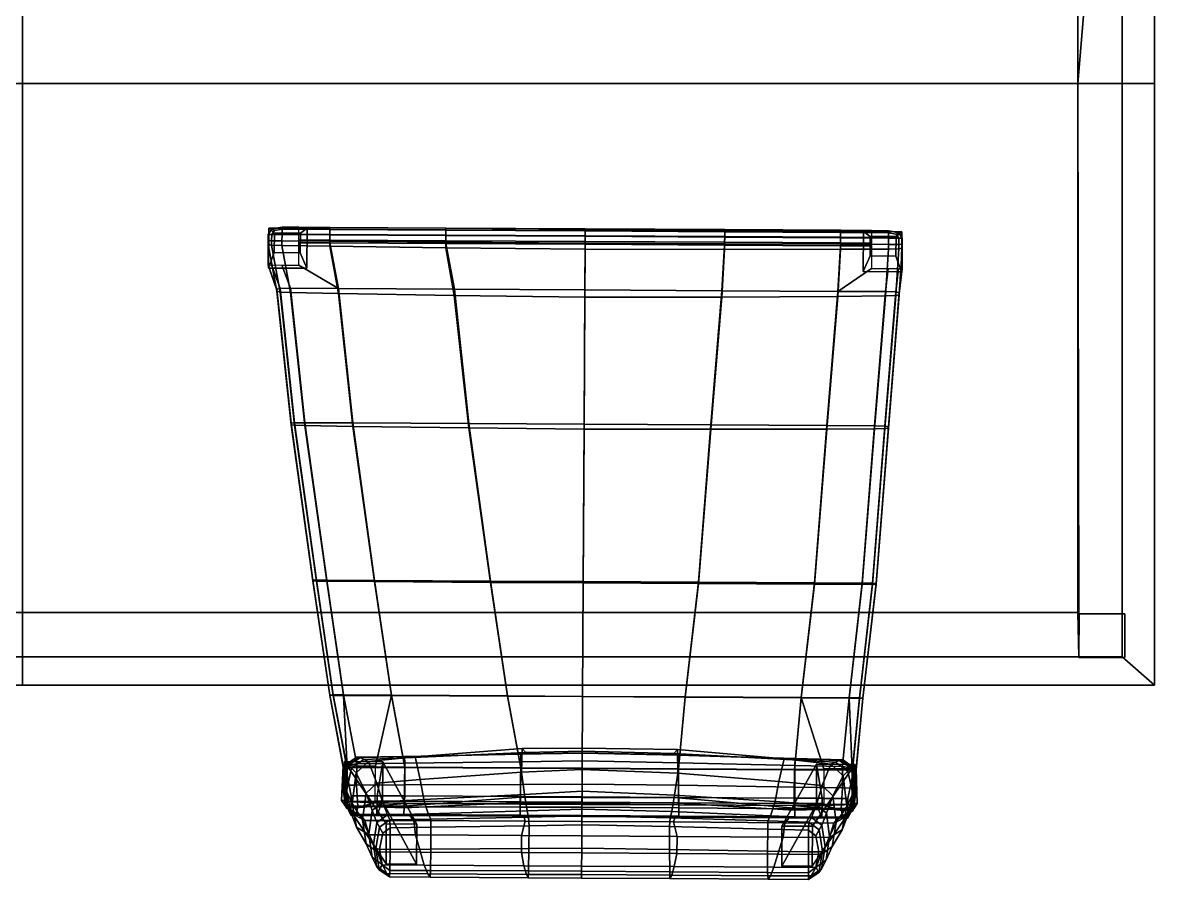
# Model space of a CAD drawing. Header units: millimetres. Extents: x -85 to 88, y -69 to 82.
# Drawn here: x 1.3 to 87.9, y -48.6 to 16.9 of the extents above; entities that cross this region are included whole.
import ezdxf

# ---------------------------------------------------------------- set-up
doc = ezdxf.new("R2010")
doc.units = ezdxf.units.MM
doc.header["$MEASUREMENT"] = 0
doc.layers.add('POLANTIS 1', color=41, linetype='Continuous')
doc.layers.add('POLANTIS 2', color=252, linetype='Continuous')

msp = doc.modelspace()

# ---------------------------------------------------------------- meshes
at = {"layer": 'POLANTIS 1'}
mesh = msp.add_polyface(dxfattribs=at)
corners = [(87.87, -33.767, 37.745), (87.87, -33.767, 37.745), (87.87, -33.767, 37.745), (87.87, 12.265, 37.745), (87.87, 12.265, 37.745), (87.87, 58.298, 37.745), (87.87, 58.298, 37.745), (87.87, 58.298, 37.745), (87.87, -33.767, 34.858), (87.87, -33.767, 34.858), (87.87, -33.767, 34.858), (87.87, 12.265, 34.858), (87.87, 12.265, 34.858), (87.87, 58.298, 34.858), (87.87, 58.298, 34.858), (87.87, 58.298, 34.858), (85.6, 52.856, 34.844), (85.6, 52.856, 34.844), (85.6, 52.856, 34.844), (85.6, 56.185, 34.844), (85.6, 56.185, 34.844), (85.6, 56.185, 34.844), (85.6, 52.856, -36.255), (85.6, 52.856, -36.255), (85.6, 52.856, -36.255), (85.6, 56.185, -36.255), (85.6, 56.185, -36.255), (85.6, 56.185, -36.255), (85.6, -31.654, 34.844), (85.6, -31.654, 34.844), (85.6, -31.654, 34.844), (85.6, -28.325, 34.844), (85.6, -28.325, 34.844), (85.6, -28.325, 34.844), (85.6, -31.654, -36.255), (85.6, -31.654, -36.255), (85.6, -31.654, -36.255), (85.6, -28.325, -36.255), (85.6, -28.325, -36.255), (85.6, -28.325, -36.255), (85.4, -31.604, 34.858), (85.4, -31.604, 34.858), (85.4, -31.604, 34.858), (85.4, 12.265, 34.858), (85.4, 12.265, 34.858), (85.4, 56.135, 34.858), (85.4, 56.135, 34.858), (85.4, 56.135, 34.858), (85.4, -31.604, 34.844), (85.4, -31.604, 34.844), (85.4, -31.604, 34.844), (85.4, -28.325, 34.844), (85.4, -28.325, 34.844), (85.4, -28.325, 34.844), (85.4, 52.856, 34.844), (85.4, 52.856, 34.844), (85.4, 52.856, 34.844), (85.4, 56.135, 34.844), (85.4, 56.135, 34.844), (85.4, 56.135, 34.844), (85.4, -28.325, 28.743), (85.4, -28.325, 28.743), (85.4, -28.325, 28.743), (85.4, 12.265, 28.743), (85.4, 12.265, 28.743), (85.4, 52.856, 28.743), (85.4, 52.856, 28.743), (85.4, 52.856, 28.743), (82.108, -28.325, 28.743), (82.108, -28.325, 28.743), (82.108, -28.325, 28.743), (82.108, 52.856, 28.743), (82.108, 52.856, 28.743), (82.108, 52.856, 28.743), (82.104, -31.654, 34.844), (82.104, -31.654, 34.844), (82.104, -31.654, 34.844), (82.104, -31.604, 34.844), (82.104, -31.604, 34.844), (82.104, -31.604, 34.844), (82.104, -28.325, 34.844), (82.104, -28.325, 34.844), (82.104, -28.325, 34.844), (82.104, -28.325, 34.844), (82.104, -28.325, 34.844), (82.104, -28.325, 34.844), (82.104, 52.856, 34.844), (82.104, 52.856, 34.844), (82.104, 52.856, 34.844), (82.104, 52.856, 34.844), (82.104, 52.856, 34.844), (82.104, 52.856, 34.844), (82.104, 56.135, 34.844), (82.104, 56.135, 34.844), (82.104, 56.135, 34.844), (82.104, 56.185, 34.844), (82.104, 56.185, 34.844), (82.104, 56.185, 34.844), (82.104, -31.604, 28.743), (82.104, -31.604, 28.743), (82.104, -31.604, 28.743), (82.104, -28.309, 28.743), (82.104, 52.839, 28.743), (82.104, 56.135, 28.743), (82.104, 56.135, 28.743), (82.104, 56.135, 28.743), (82.104, -31.654, -36.255), (82.104, -31.654, -36.255), (82.104, -31.654, -36.255), (82.104, -28.325, -36.255), (82.104, -28.325, -36.255), (82.104, -28.325, -36.255), (82.104, 52.856, -36.255), (82.104, 52.856, -36.255), (82.104, 52.856, -36.255), (82.104, 56.185, -36.255), (82.104, 56.185, -36.255), (82.104, 56.185, -36.255), (82.02, -28.224, 34.721), (82.02, -28.224, 34.721), (82.02, -28.224, 34.721), (82.02, 12.265, 34.721), (82.02, 12.265, 34.721), (82.02, 52.755, 34.721), (82.02, 52.755, 34.721), (82.02, 52.755, 34.721), (82.02, -28.224, 28.743), (82.02, -28.224, 28.743), (82.02, -28.224, 28.743), (82.02, 12.265, 28.743), (82.02, 12.265, 28.743), (82.02, 52.755, 28.743), (82.02, 52.755, 28.743), (82.02, 52.755, 28.743), (1.318, -33.767, 37.745), (1.318, -33.767, 37.745), (1.318, 12.266, 37.745), (1.318, 58.298, 37.745), (1.318, 58.298, 37.745), (1.318, -33.767, 34.858), (1.318, -33.767, 34.858), (1.318, -31.604, 34.858), (1.318, -31.604, 34.858), (1.318, 56.135, 34.858), (1.318, 56.135, 34.858), (1.318, 58.298, 34.858), (1.318, 58.298, 34.858), (1.318, -28.224, 34.721), (1.318, -28.224, 34.721), (1.318, 12.266, 34.721), (1.318, 52.755, 34.721), (1.318, 52.755, 34.721), (1.318, -31.604, 28.743), (1.318, -31.604, 28.743), (1.318, -28.224, 28.743), (1.318, -28.224, 28.743), (1.318, 52.755, 28.743), (1.318, 52.755, 28.743), (1.318, 56.135, 28.743), (1.318, 56.135, 28.743), (-79.383, -28.224, 34.721), (-79.383, -28.224, 34.721), (-79.383, -28.224, 34.721), (-79.383, 12.266, 34.721), (-79.383, 12.266, 34.721), (-79.383, 52.755, 34.721), (-79.383, 52.755, 34.721), (-79.383, 52.755, 34.721), (-79.383, -28.224, 28.743), (-79.383, -28.224, 28.743), (-79.383, -28.224, 28.743), (-79.383, 12.266, 28.743), (-79.383, 12.266, 28.743), (-79.383, 52.755, 28.743), (-79.383, 52.755, 28.743), (-79.383, 52.755, 28.743), (-79.467, -31.654, 34.844), (-79.467, -31.654, 34.844), (-79.467, -31.654, 34.844), (-79.467, -31.604, 34.844), (-79.467, -31.604, 34.844), (-79.467, -31.604, 34.844), (-79.467, -28.325, 34.844), (-79.467, -28.325, 34.844), (-79.467, -28.325, 34.844), (-79.467, -28.325, 34.844), (-79.467, -28.325, 34.844), (-79.467, -28.325, 34.844), (-79.467, 52.856, 34.844), (-79.467, 52.856, 34.844), (-79.467, 52.856, 34.844), (-79.467, 52.856, 34.844), (-79.467, 52.856, 34.844), (-79.467, 52.856, 34.844), (-79.467, 56.135, 34.844), (-79.467, 56.135, 34.844), (-79.467, 56.135, 34.844), (-79.467, 56.185, 34.844), (-79.467, 56.185, 34.844), (-79.467, 56.185, 34.844), (-79.467, -31.604, 28.743), (-79.467, -31.604, 28.743), (-79.467, -31.604, 28.743), (-79.467, -28.309, 28.743), (-79.467, 52.839, 28.743), (-79.467, 56.135, 28.743), (-79.467, 56.135, 28.743), (-79.467, 56.135, 28.743), (-79.467, -31.654, -36.255), (-79.467, -31.654, -36.255), (-79.467, -31.654, -36.255), (-79.467, -28.325, -36.255), (-79.467, -28.325, -36.255), (-79.467, -28.325, -36.255), (-79.467, 52.856, -36.255), (-79.467, 52.856, -36.255), (-79.467, 52.856, -36.255), (-79.467, 56.185, -36.255), (-79.467, 56.185, -36.255), (-79.467, 56.185, -36.255), (-79.471, -28.325, 28.743), (-79.471, -28.325, 28.743), (-79.471, -28.325, 28.743), (-79.471, 52.856, 28.743), (-79.471, 52.856, 28.743), (-79.471, 52.856, 28.743), (-82.763, -31.604, 34.858), (-82.763, -31.604, 34.858), (-82.763, -31.604, 34.858), (-82.763, 12.266, 34.858), (-82.763, 12.266, 34.858), (-82.763, 56.135, 34.858), (-82.763, 56.135, 34.858), (-82.763, 56.135, 34.858), (-82.763, -31.604, 34.844), (-82.763, -31.604, 34.844), (-82.763, -31.604, 34.844), (-82.763, -28.325, 34.844), (-82.763, -28.325, 34.844), (-82.763, -28.325, 34.844), (-82.763, 52.856, 34.844), (-82.763, 52.856, 34.844), (-82.763, 52.856, 34.844), (-82.763, 56.135, 34.844), (-82.763, 56.135, 34.844), (-82.763, 56.135, 34.844), (-82.763, -28.325, 28.743), (-82.763, -28.325, 28.743), (-82.763, -28.325, 28.743), (-82.763, 12.266, 28.743), (-82.763, 12.266, 28.743), (-82.763, 52.856, 28.743), (-82.763, 52.856, 28.743), (-82.763, 52.856, 28.743), (-82.963, -31.654, 34.844), (-82.963, -31.654, 34.844), (-82.963, -31.654, 34.844), (-82.963, -28.325, 34.844), (-82.963, -28.325, 34.844), (-82.963, -28.325, 34.844), (-82.963, 52.856, 34.844), (-82.963, 52.856, 34.844), (-82.963, 52.856, 34.844), (-82.963, 56.185, 34.844), (-82.963, 56.185, 34.844), (-82.963, 56.185, 34.844), (-82.963, -31.654, -36.255), (-82.963, -31.654, -36.255), (-82.963, -31.654, -36.255), (-82.963, -28.325, -36.255), (-82.963, -28.325, -36.255), (-82.963, -28.325, -36.255), (-82.963, 52.856, -36.255), (-82.963, 52.856, -36.255), (-82.963, 52.856, -36.255), (-82.963, 56.185, -36.255), (-82.963, 56.185, -36.255), (-82.963, 56.185, -36.255), (-85.233, 58.298, 37.745), (-85.233, 58.298, 37.745), (-85.233, 58.298, 37.745), (-85.233, 58.298, 34.858), (-85.233, 58.298, 34.858), (-85.233, 58.298, 34.858), (-85.233, -33.767, 37.745), (-85.233, -33.767, 37.745), (-85.233, -33.767, 37.745), (-85.233, 12.266, 37.745), (-85.233, 12.266, 37.745), (-85.233, -33.767, 34.858), (-85.233, -33.767, 34.858), (-85.233, -33.767, 34.858), (-85.233, 12.266, 34.858), (-85.233, 12.266, 34.858)]
mesh.append_faces([[corners[k] for k in face] for face in [(7, 14, 145, 138), (12, 44, 47, 15), (130, 122, 125, 133), (43, 63, 65, 54), (45, 43, 54, 57), (59, 56, 90, 94), (72, 89, 55, 66), (103, 92, 86, 71), (24, 113, 116, 27), (17, 20, 95, 87), (91, 97, 117, 114), (18, 88, 112, 23), (19, 16, 22, 25), (96, 21, 26, 115), (121, 149, 151, 124), (47, 144, 146, 15), (143, 46, 58, 93), (143, 93, 104, 158), (105, 73, 102, 132), (105, 132, 157, 159), (150, 156, 131, 123), (279, 138, 145, 281), (232, 229, 292, 282), (165, 163, 171, 173), (242, 253, 250, 230), (245, 242, 230, 233), (244, 195, 192, 241), (223, 251, 240, 191), (207, 225, 193, 196), (273, 276, 219, 216), (260, 189, 198, 263), (188, 214, 217, 197), (261, 272, 215, 190), (265, 277, 274, 262), (199, 218, 275, 264), (151, 149, 164, 167), (232, 282, 146, 144), (143, 158, 205, 194), (143, 194, 243, 231), (204, 224, 206, 175), (206, 159, 157, 175), (150, 166, 174, 156), (13, 5, 3, 11), (6, 137, 136, 4), (280, 283, 293, 288), (249, 252, 224, 204), (249, 204, 175, 172), (137, 278, 287, 136), (129, 132, 102, 67), (102, 73, 67, 67), (129, 67, 64, 64), (2, 135, 139, 9), (12, 10, 42, 44), (130, 128, 120, 122), (40, 48, 51, 43), (60, 63, 43, 51), (50, 79, 84, 53), (69, 61, 52, 82), (98, 68, 80, 77), (39, 36, 107, 110), (32, 81, 74, 29), (85, 111, 108, 76), (33, 38, 109, 83), (28, 34, 37, 31), (75, 106, 35, 30), (121, 119, 148, 149), (42, 10, 140, 142), (141, 152, 99, 78), (141, 78, 49, 41), (100, 153, 155, 127), (100, 127, 101, 70), (147, 118, 126, 154), (285, 289, 139, 135), (227, 290, 292, 229), (160, 168, 171, 163), (250, 248, 239, 230), (230, 239, 236, 228), (235, 238, 186, 180), (220, 184, 237, 246), (202, 181, 187, 222), (270, 213, 210, 267), (257, 254, 177, 183), (182, 176, 208, 211), (258, 185, 212, 269), (256, 259, 271, 268), (178, 255, 266, 209), (148, 162, 164, 149), (227, 142, 140, 290), (141, 226, 234, 179), (141, 179, 200, 152), (155, 153, 201, 170), (203, 170, 201, 221), (147, 154, 169, 161), (8, 11, 3, 0), (1, 4, 136, 134), (286, 288, 293, 291), (249, 172, 170, 203), (249, 203, 221, 247), (134, 136, 287, 284), (129, 64, 62, 101), (62, 70, 101, 101), (129, 101, 127, 127)]])
mesh = msp.add_polyface(dxfattribs=at)
corners = [(68.116, 0.547, -36.719), (68.108, -0.948, -36.719), (66.124, -0.936, -36.719), (66.132, 0.558, -36.719), (65.61, -2.12, 6.89), (68.533, -2.137, 6.89), (68.55, 0.922, 6.89), (65.627, 0.938, 6.89), (65.627, 0.938, 6.89), (68.55, 0.922, 6.89), (68.116, 0.547, -36.719), (66.132, 0.558, -36.719), (68.55, 0.922, 6.89), (68.533, -2.137, 6.89), (68.108, -0.948, -36.719), (68.116, 0.547, -36.719), (68.533, -2.137, 6.89), (65.61, -2.12, 6.89), (66.124, -0.936, -36.719), (68.108, -0.948, -36.719), (65.61, -2.12, 6.89), (65.627, 0.938, 6.89), (66.132, 0.558, -36.719), (66.124, -0.936, -36.719), (62.444, -43.938, -36.719), (62.453, -42.444, -36.719), (64.437, -42.455, -36.719), (64.429, -43.95, -36.719), (61.716, -44.578, 59.603), (59.39, -44.565, 59.603), (59.373, -47.623, 59.603), (61.698, -47.637, 59.603), (64.942, -42.898, 6.89), (62.019, -42.882, 6.89), (62.444, -43.938, -36.719), (64.429, -43.95, -36.719), (62.019, -42.882, 6.89), (62.036, -39.823, 6.89), (62.453, -42.444, -36.719), (62.444, -43.938, -36.719), (62.036, -39.823, 6.89), (64.959, -39.84, 6.89), (64.437, -42.455, -36.719), (62.453, -42.444, -36.719), (64.959, -39.84, 6.89), (64.942, -42.898, 6.89), (64.429, -43.95, -36.719), (64.437, -42.455, -36.719), (61.698, -47.637, 59.603), (59.373, -47.623, 59.603), (62.019, -42.882, 6.89), (64.942, -42.898, 6.89), (59.373, -47.623, 59.603), (59.39, -44.565, 59.603), (62.036, -39.823, 6.89), (62.019, -42.882, 6.89), (59.39, -44.565, 59.603), (61.716, -44.578, 59.603), (64.959, -39.84, 6.89), (62.036, -39.823, 6.89), (61.716, -44.578, 59.603), (61.698, -47.637, 59.603), (64.942, -42.898, 6.89), (64.959, -39.84, 6.89), (22.549, -0.688, -36.719), (20.565, -0.677, -36.719), (20.574, 0.818, -36.719), (22.558, 0.807, -36.719), (20.144, 1.197, 6.89), (20.127, -1.861, 6.89), (23.049, -1.878, 6.89), (23.067, 1.181, 6.89), (20.574, 0.818, -36.719), (20.144, 1.197, 6.89), (23.067, 1.181, 6.89), (22.558, 0.807, -36.719), (20.565, -0.677, -36.719), (20.127, -1.861, 6.89), (20.144, 1.197, 6.89), (20.574, 0.818, -36.719), (22.549, -0.688, -36.719), (23.049, -1.878, 6.89), (20.127, -1.861, 6.89), (20.565, -0.677, -36.719), (22.558, 0.807, -36.719), (23.067, 1.181, 6.89), (23.049, -1.878, 6.89), (22.549, -0.688, -36.719), (26.436, -42.239, -36.719), (28.42, -42.25, -36.719), (28.411, -43.745, -36.719), (26.427, -43.733, -36.719), (31.441, -47.464, 59.603), (31.458, -44.406, 59.603), (29.133, -44.393, 59.603), (29.115, -47.451, 59.603), (28.411, -43.745, -36.719), (28.849, -42.693, 6.89), (25.926, -42.676, 6.89), (26.427, -43.733, -36.719), (28.42, -42.25, -36.719), (28.866, -39.634, 6.89), (28.849, -42.693, 6.89), (28.411, -43.745, -36.719), (26.436, -42.239, -36.719), (25.943, -39.618, 6.89), (28.866, -39.634, 6.89), (28.42, -42.25, -36.719), (26.427, -43.733, -36.719), (25.926, -42.676, 6.89), (25.943, -39.618, 6.89), (26.436, -42.239, -36.719), (28.849, -42.693, 6.89), (31.441, -47.464, 59.603), (29.115, -47.451, 59.603), (25.926, -42.676, 6.89), (28.866, -39.634, 6.89), (31.458, -44.406, 59.603), (31.441, -47.464, 59.603), (28.849, -42.693, 6.89), (25.943, -39.618, 6.89), (29.133, -44.393, 59.603), (31.458, -44.406, 59.603), (28.866, -39.634, 6.89), (25.926, -42.676, 6.89), (29.115, -47.451, 59.603), (29.133, -44.393, 59.603), (25.943, -39.618, 6.89)]
mesh.append_faces([[corners[k] for k in face] for face in [(0, 1, 2, 3), (4, 5, 6, 7), (8, 9, 10, 11), (12, 13, 14, 15), (16, 17, 18, 19), (20, 21, 22, 23), (24, 25, 26, 27), (28, 29, 30, 31), (32, 33, 34, 35), (36, 37, 38, 39), (40, 41, 42, 43), (44, 45, 46, 47), (48, 49, 50, 51), (52, 53, 54, 55), (56, 57, 58, 59), (60, 61, 62, 63), (64, 65, 66, 67), (68, 69, 70, 71), (72, 73, 74, 75), (76, 77, 78, 79), (80, 81, 82, 83), (84, 85, 86, 87), (88, 89, 90, 91), (92, 93, 94, 95), (96, 97, 98, 99), (100, 101, 102, 103), (104, 105, 106, 107), (108, 109, 110, 111), (112, 113, 114, 115), (116, 117, 118, 119), (120, 121, 122, 123), (124, 125, 126, 127)]])
at = {"layer": 'POLANTIS 2'}
mesh = msp.add_polyface(dxfattribs=at)
corners = [(20.754, -3.477, 5.527), (20.087, -1.632, 5.495), (20.35, -1.625, 5.21), (21.018, -3.421, 5.23), (33.682, 1.072, 5.218), (33.68, 0.665, 5.104), (24.812, 0.715, 5.104), (24.815, 1.123, 5.205), (33.677, 0.23, 5.099), (24.81, 0.281, 5.099), (20.364, 0.705, 9.807), (20.1, 0.714, 8.094), (20.098, 0.245, 8.106), (20.361, 0.228, 9.825), (20.366, 1.122, 8.089), (20.57, 1.009, 9.36), (20.366, 1.131, 6.89), (20.1, 0.722, 6.89), (20.098, 0.261, 6.89), (21.151, 0.215, 10.419), (21.149, -0.141, 10.435), (24.807, -0.196, 10.547), (24.809, 0.187, 10.525), (20.359, -0.113, 9.838), (20.361, 0.228, 9.825), (21.807, -3.734, 10.592), (21.017, -3.694, 9.98), (25.465, -3.806, 10.728), (22.452, 1.266, 5.477), (24.815, 1.252, 5.491), (24.815, 1.123, 5.205), (22.448, 1.136, 5.201), (24.815, 1.243, 6.349), (22.444, 0.729, 5.104), (22.442, 0.294, 5.099), (21.156, 1.11, 9.811), (21.154, 0.698, 10.398), (24.812, 0.678, 10.495), (24.814, 1.09, 9.895), (20.364, 0.705, 9.807), (20.57, 1.009, 9.36), (21.154, 0.698, 10.398), (20.364, 0.705, 9.807), (24.812, 0.678, 10.495), (33.682, 1.202, 5.544), (33.682, 1.072, 5.218), (33.682, 1.193, 6.454), (33.679, 0.631, 10.728), (33.682, 1.042, 10.098), (33.676, 0.12, 10.777), (33.679, 0.631, 10.728), (21.809, -3.406, 5.132), (22.907, -13.692, 5.231), (22.117, -13.7, 5.35), (21.018, -3.421, 5.23), (26.565, -13.712, 5.231), (25.467, -3.427, 5.132), (34.334, -3.477, 5.132), (35.432, -13.763, 5.231), (22.117, -13.7, 5.35), (21.853, -13.739, 5.706), (21.853, -13.792, 6.66), (20.754, -3.553, 6.402), (33.674, -0.321, 10.812), (34.331, -3.968, 11.048), (21.141, -1.626, 5.114), (20.35, -1.625, 5.21), (22.431, -1.633, 5.114), (24.809, 0.07, 5.098), (33.676, 0.019, 5.098), (20.096, -0.067, 8.116), (20.754, -3.63, 8.235), (20.359, -0.113, 9.838), (21.017, -3.694, 9.98), (21.157, 1.26, 6.89), (20.366, 1.131, 6.89), (20.366, 1.122, 8.089), (21.157, 1.254, 8.1), (24.815, 1.234, 8.165), (33.682, 1.185, 8.323), (21.853, -13.845, 8.573), (22.116, -13.89, 10.384), (22.448, 1.136, 5.201), (22.44, 0.083, 5.098), (44.347, 1.012, 5.226), (44.345, 0.604, 5.104), (44.342, 0.17, 5.099), (44.348, 1.142, 5.575), (44.347, 1.012, 5.226), (44.348, 1.133, 6.517), (44.344, 0.571, 10.867), (44.347, 0.982, 10.22), (44.341, 0.05, 10.928), (44.344, 0.571, 10.867), (44.321, -3.534, 5.132), (44.263, -13.813, 5.231), (44.318, -4.091, 11.239), (44.339, -0.425, 10.971), (44.341, -0.042, 5.098), (44.347, 1.125, 8.418)]
mesh.append_faces([[corners[k] for k in face] for face in [(0, 1, 2, 3), (4, 5, 6, 7), (6, 5, 8, 9), (10, 11, 12, 13), (14, 11, 10, 15), (11, 14, 16, 17), (12, 11, 17, 18), (19, 20, 21, 22), (23, 20, 19, 24), (25, 20, 23, 26), (21, 20, 25, 27), (28, 29, 30, 31), (29, 28, 32, 32), (33, 6, 9, 34), (35, 36, 37, 38), (39, 36, 35, 40), (19, 41, 42, 24), (43, 41, 19, 22), (29, 44, 45, 30), (46, 44, 29, 32), (37, 47, 48, 38), (49, 50, 43, 22), (51, 52, 53, 54), (55, 52, 51, 56), (57, 58, 55, 56), (59, 60, 0, 3), (0, 60, 61, 62), (21, 63, 49, 22), (64, 63, 21, 27), (65, 51, 54, 66), (65, 67, 56, 51), (68, 69, 57, 56), (8, 69, 68, 9), (70, 1, 62, 71), (72, 70, 71, 73), (12, 70, 72, 13), (74, 75, 76, 77), (35, 77, 76, 40), (78, 77, 35, 38), (78, 28, 74, 77), (28, 78, 32, 32), (78, 79, 46, 32), (48, 79, 78, 38), (71, 80, 81, 73), (61, 80, 71, 62), (12, 18, 1, 70), (62, 1, 0, 0), (6, 33, 82, 7), (68, 83, 34, 9), (83, 68, 56, 67), (4, 84, 85, 5), (5, 85, 86, 8), (44, 87, 88, 45), (46, 89, 87, 44), (47, 90, 91, 48), (49, 92, 93, 50), (57, 94, 95, 58), (63, 64, 96, 97), (63, 97, 92, 49), (8, 86, 98, 69), (69, 98, 94, 57), (48, 91, 99, 79), (79, 99, 89, 46)]])
mesh = msp.add_polyface(dxfattribs=at)
corners = [(68.312, -1.898, 5.21), (68.575, -1.909, 5.495), (68.364, -3.748, 5.527), (68.101, -3.689, 5.23), (63.877, 0.493, 5.104), (55.01, 0.543, 5.104), (55.012, 0.951, 5.218), (63.879, 0.9, 5.205), (55.007, 0.109, 5.099), (63.874, 0.058, 5.099), (68.586, -0.031, 8.106), (68.589, 0.437, 8.094), (68.325, 0.432, 9.807), (68.322, -0.046, 9.825), (68.327, 0.848, 8.089), (68.122, 0.738, 9.36), (68.327, 0.858, 6.89), (68.589, 0.446, 6.89), (68.586, -0.015, 6.89), (63.872, -0.419, 10.547), (67.53, -0.406, 10.435), (67.532, -0.049, 10.419), (63.874, -0.035, 10.525), (68.32, -0.386, 9.838), (68.322, -0.046, 9.825), (67.309, -3.993, 10.592), (68.099, -3.962, 9.98), (63.651, -4.024, 10.728), (63.879, 0.9, 5.205), (63.88, 1.03, 5.491), (66.243, 1.016, 5.477), (66.246, 0.887, 5.201), (63.88, 1.02, 6.349), (66.245, 0.479, 5.104), (66.243, 0.045, 5.099), (63.877, 0.456, 10.495), (67.535, 0.434, 10.398), (67.537, 0.846, 9.811), (63.879, 0.868, 9.895), (68.325, 0.432, 9.807), (68.122, 0.738, 9.36), (68.325, 0.432, 9.807), (67.535, 0.434, 10.398), (63.877, 0.456, 10.495), (55.012, 0.951, 5.218), (55.013, 1.081, 5.544), (55.013, 1.072, 6.454), (55.012, 0.92, 10.098), (55.009, 0.509, 10.728), (55.009, 0.509, 10.728), (55.007, -0.001, 10.777), (67.267, -13.958, 5.35), (66.476, -13.94, 5.231), (67.311, -3.665, 5.132), (68.101, -3.689, 5.23), (62.818, -13.919, 5.231), (63.653, -3.644, 5.132), (53.951, -13.868, 5.231), (54.785, -3.594, 5.132), (67.53, -13.999, 5.706), (67.267, -13.958, 5.35), (67.529, -14.052, 6.66), (68.364, -3.824, 6.402), (55.004, -0.442, 10.812), (54.783, -4.085, 11.048), (67.522, -1.89, 5.114), (68.312, -1.898, 5.21), (66.231, -1.883, 5.114), (55.006, -0.102, 5.098), (63.873, -0.153, 5.098), (68.584, -0.343, 8.116), (68.363, -3.901, 8.235), (68.32, -0.386, 9.838), (68.099, -3.962, 9.98), (68.327, 0.848, 8.089), (68.327, 0.858, 6.89), (67.538, 0.996, 6.89), (67.538, 0.99, 8.1), (63.88, 1.011, 8.165), (55.013, 1.063, 8.323), (67.265, -14.147, 10.384), (67.529, -14.106, 8.573), (66.246, 0.887, 5.201), (66.241, -0.166, 5.098), (44.345, 0.604, 5.104), (44.347, 1.012, 5.226), (44.342, 0.17, 5.099), (44.347, 1.012, 5.226), (44.348, 1.142, 5.575), (44.348, 1.133, 6.517), (44.347, 0.982, 10.22), (44.344, 0.571, 10.867), (44.344, 0.571, 10.867), (44.341, 0.05, 10.928), (44.263, -13.813, 5.231), (44.321, -3.534, 5.132), (44.318, -4.091, 11.239), (44.339, -0.425, 10.971), (44.341, -0.042, 5.098), (44.347, 1.125, 8.418)]
mesh.append_faces([[corners[k] for k in face] for face in [(0, 1, 2, 3), (4, 5, 6, 7), (8, 5, 4, 9), (10, 11, 12, 13), (12, 11, 14, 15), (16, 14, 11, 17), (17, 11, 10, 18), (19, 20, 21, 22), (21, 20, 23, 24), (23, 20, 25, 26), (25, 20, 19, 27), (28, 29, 30, 31), (30, 29, 32, 32), (9, 4, 33, 34), (35, 36, 37, 38), (37, 36, 39, 40), (41, 42, 21, 24), (21, 42, 43, 22), (44, 45, 29, 28), (29, 45, 46, 32), (47, 48, 35, 38), (43, 49, 50, 22), (51, 52, 53, 54), (53, 52, 55, 56), (55, 57, 58, 56), (2, 59, 60, 3), (61, 59, 2, 62), (50, 63, 19, 22), (19, 63, 64, 27), (54, 53, 65, 66), (56, 67, 65, 53), (58, 68, 69, 56), (69, 68, 8, 9), (62, 1, 70, 71), (71, 70, 72, 73), (72, 70, 10, 13), (74, 75, 76, 77), (74, 77, 37, 40), (37, 77, 78, 38), (78, 77, 76, 30), (78, 30, 32, 32), (46, 79, 78, 32), (78, 79, 47, 38), (80, 81, 71, 73), (71, 81, 61, 62), (1, 18, 10, 70), (1, 62, 2, 2), (82, 33, 4, 7), (34, 83, 69, 9), (56, 69, 83, 67), (84, 85, 6, 5), (86, 84, 5, 8), (87, 88, 45, 44), (88, 89, 46, 45), (90, 91, 48, 47), (92, 93, 50, 49), (94, 95, 58, 57), (96, 64, 63, 97), (93, 97, 63, 50), (98, 86, 8, 68), (95, 98, 68, 58), (99, 90, 47, 79), (89, 99, 79, 46)]])
mesh = msp.add_polyface(dxfattribs=at)
corners = [(26.919, -39.316, 11.614), (27.154, -39.324, 12.044), (30.916, -39.248, 12.111), (30.603, -39.244, 11.638), (26.223, -39.889, 11.916), (26.103, -39.878, 11.523), (27.413, -39.464, 16.861), (26.46, -40.137, 16.699), (31.185, -39.301, 16.968), (26.875, -39.802, 10.466), (26.854, -39.288, 11.034), (30.513, -39.226, 11.043), (30.538, -39.758, 10.473), (26.074, -39.844, 10.955), (26.854, -39.288, 11.034), (26.875, -39.802, 10.466), (26.163, -39.897, 10.464), (26.919, -39.316, 11.614), (26.854, -39.288, 11.034), (26.074, -39.844, 10.955), (26.103, -39.878, 11.523), (30.513, -39.226, 11.043), (39.41, -39.062, 11.065), (39.42, -39.651, 10.491), (39.469, -39.054, 11.684), (39.41, -39.062, 11.065), (31.34, -39.261, 27.797), (39.526, -38.631, 27.946), (39.802, -38.932, 17.152), (39.477, -40.436, 42.648), (31.732, -40.99, 42.574), (26.816, -40.497, 27.527), (27.771, -39.613, 27.707), (27.413, -39.464, 16.861), (26.46, -40.137, 16.699), (27.771, -39.613, 27.707), (39.67, -39.045, 12.224), (39.417, -40.137, 11.046), (38.392, -34.627, 11.703), (29.524, -34.581, 11.252), (30.55, -40.09, 10.747), (37.095, -25.912, 12.128), (28.228, -25.848, 11.577), (29.525, -34.551, 5.263), (28.296, -39.981, 5.187), (26.892, -39.973, 5.187), (25.867, -34.53, 5.263), (28.296, -40.042, 5.186), (30.55, -40.055, 5.186), (26.102, -39.962, 5.285), (25.076, -34.528, 5.381), (24.57, -25.743, 5.305), (23.78, -25.743, 5.437), (28.229, -25.764, 5.305), (38.392, -34.601, 5.263), (39.417, -40.106, 5.186), (37.096, -25.814, 5.305), (26.564, -13.972, 11.237), (35.431, -14.095, 11.698), (34.331, -3.968, 11.048), (25.465, -3.806, 10.728), (25.076, -34.528, 5.381), (24.813, -34.532, 5.736), (23.517, -25.756, 5.832), (23.78, -25.743, 5.437), (26.102, -39.962, 5.285), (25.839, -39.939, 5.579), (24.813, -34.541, 6.687), (23.517, -25.775, 6.838), (22.117, -13.7, 5.35), (22.907, -13.692, 5.231), (26.565, -13.712, 5.231), (25.076, -34.557, 10.406), (25.866, -34.563, 11.055), (24.57, -25.821, 11.334), (23.78, -25.81, 10.657), (26.133, -40.066, 10.62), (25.866, -34.563, 11.055), (25.076, -34.557, 10.406), (26.102, -40.064, 10.012), (26.133, -40.066, 10.62), (35.432, -13.763, 5.231), (21.853, -13.739, 5.706), (22.117, -13.7, 5.35), (21.853, -13.792, 6.66), (22.116, -13.89, 10.384), (22.906, -13.918, 11.035), (21.807, -3.734, 10.592), (21.017, -3.694, 9.98), (25.838, -40.056, 8.272), (24.813, -34.549, 8.597), (23.516, -25.794, 8.803), (23.78, -25.81, 10.657), (21.853, -13.845, 8.573), (22.116, -13.89, 10.384), (44.119, -38.973, 11.079), (44.116, -39.58, 10.502), (44.119, -38.959, 11.711), (44.119, -38.973, 11.079), (44.112, -40.223, 42.691), (44.121, -38.589, 28.018), (44.12, -38.833, 17.242), (44.119, -38.952, 12.287), (44.112, -40.162, 11.224), (44.144, -34.657, 11.971), (44.193, -25.96, 12.456), (44.144, -34.634, 5.263), (44.112, -40.132, 5.186), (44.194, -25.855, 5.305), (44.26, -14.187, 11.973), (44.318, -4.091, 11.239), (44.263, -13.813, 5.231)]
mesh.append_faces([[corners[k] for k in face] for face in [(0, 1, 2, 3), (4, 1, 0, 5), (6, 1, 4, 7), (2, 1, 6, 8), (9, 10, 11, 12), (13, 14, 15, 16), (17, 18, 19, 20), (21, 14, 0, 3), (11, 22, 23, 12), (24, 25, 21, 3), (26, 27, 28, 8), (29, 27, 26, 30), (31, 32, 33, 34), (6, 35, 26, 8), (2, 36, 24, 3), (28, 36, 2, 8), (37, 38, 39, 40), (39, 38, 41, 42), (43, 44, 45, 46), (47, 44, 43, 48), (46, 45, 49, 50), (51, 46, 50, 52), (43, 46, 51, 53), (43, 54, 55, 48), (56, 54, 43, 53), (57, 58, 59, 60), (41, 58, 57, 42), (61, 62, 63, 64), (61, 65, 66, 62), (62, 66, 67, 67), (63, 62, 67, 68), (69, 70, 51, 52), (51, 70, 71, 53), (72, 73, 74, 75), (76, 77, 78, 79), (39, 73, 80, 40), (74, 73, 39, 42), (71, 81, 56, 53), (63, 82, 83, 64), (84, 82, 63, 68), (85, 86, 87, 88), (74, 86, 85, 75), (57, 86, 74, 42), (87, 86, 57, 60), (67, 66, 89, 90), (78, 90, 89, 79), (91, 90, 78, 92), (67, 90, 91, 68), (91, 93, 84, 68), (94, 93, 91, 92), (23, 22, 95, 96), (25, 24, 97, 98), (29, 99, 100, 27), (27, 100, 101, 28), (36, 28, 101, 102), (24, 36, 102, 97), (38, 37, 103, 104), (41, 38, 104, 105), (54, 106, 107, 55), (56, 108, 106, 54), (58, 41, 105, 109), (59, 58, 109, 110), (81, 111, 108, 56)]])
mesh = msp.add_polyface(dxfattribs=at)
corners = [(59.991, -39.414, 12.111), (63.752, -39.532, 12.044), (63.987, -39.527, 11.614), (60.304, -39.413, 11.638), (64.676, -40.108, 11.916), (64.796, -40.098, 11.523), (63.491, -39.67, 16.861), (64.437, -40.353, 16.699), (59.722, -39.463, 16.968), (60.394, -39.396, 11.043), (64.052, -39.499, 11.034), (64.026, -40.013, 10.466), (60.363, -39.928, 10.473), (64.026, -40.013, 10.466), (64.052, -39.499, 11.034), (64.826, -40.065, 10.955), (64.737, -40.117, 10.464), (64.826, -40.065, 10.955), (64.052, -39.499, 11.034), (63.987, -39.527, 11.614), (64.796, -40.098, 11.523), (60.394, -39.396, 11.043), (51.483, -39.72, 10.491), (51.5, -39.131, 11.065), (51.5, -39.131, 11.065), (51.441, -39.122, 11.684), (51.109, -38.996, 17.152), (51.389, -38.698, 27.946), (59.567, -39.422, 27.797), (51.417, -40.504, 42.648), (59.155, -41.146, 42.574), (63.491, -39.67, 16.861), (63.132, -39.814, 27.707), (64.077, -40.709, 27.527), (64.437, -40.353, 16.699), (63.132, -39.814, 27.707), (51.24, -39.111, 12.224), (60.863, -34.76, 11.252), (51.996, -34.704, 11.703), (51.48, -40.206, 11.046), (60.347, -40.26, 10.747), (53.005, -26.003, 12.128), (61.872, -26.04, 11.577), (60.864, -34.729, 5.263), (62.602, -40.176, 5.187), (62.602, -40.238, 5.186), (60.348, -40.225, 5.186), (64.522, -34.75, 5.263), (64.006, -40.184, 5.187), (64.797, -40.182, 5.285), (65.312, -34.757, 5.381), (65.531, -25.976, 5.305), (66.321, -25.985, 5.437), (61.872, -25.955, 5.305), (51.48, -40.174, 5.186), (51.996, -34.679, 5.263), (53.005, -25.905, 5.305), (54.783, -4.085, 11.048), (53.949, -14.2, 11.698), (62.817, -14.179, 11.237), (63.651, -4.024, 10.728), (66.584, -26.001, 5.832), (65.575, -34.765, 5.736), (65.312, -34.757, 5.381), (66.321, -25.985, 5.437), (65.06, -40.163, 5.579), (64.797, -40.182, 5.285), (65.575, -34.773, 6.687), (66.584, -26.02, 6.838), (66.476, -13.94, 5.231), (67.267, -13.958, 5.35), (62.818, -13.919, 5.231), (65.53, -26.055, 11.334), (64.521, -34.783, 11.055), (65.312, -34.786, 10.406), (66.32, -26.052, 10.657), (65.312, -34.786, 10.406), (64.521, -34.783, 11.055), (64.764, -40.286, 10.62), (64.796, -40.285, 10.012), (64.764, -40.286, 10.62), (53.951, -13.868, 5.231), (67.267, -13.958, 5.35), (67.53, -13.999, 5.706), (67.529, -14.052, 6.66), (67.309, -3.993, 10.592), (66.475, -14.167, 11.035), (67.265, -14.147, 10.384), (68.099, -3.962, 9.98), (65.059, -40.279, 8.272), (65.575, -34.781, 8.597), (66.584, -26.039, 8.803), (66.32, -26.052, 10.657), (67.529, -14.106, 8.573), (67.265, -14.147, 10.384), (44.119, -38.973, 11.079), (44.116, -39.58, 10.502), (44.119, -38.959, 11.711), (44.119, -38.973, 11.079), (44.121, -38.589, 28.018), (44.112, -40.223, 42.691), (44.12, -38.833, 17.242), (44.119, -38.952, 12.287), (44.112, -40.162, 11.224), (44.144, -34.657, 11.971), (44.193, -25.96, 12.456), (44.112, -40.132, 5.186), (44.144, -34.634, 5.263), (44.194, -25.855, 5.305), (44.26, -14.187, 11.973), (44.318, -4.091, 11.239), (44.263, -13.813, 5.231)]
mesh.append_faces([[corners[k] for k in face] for face in [(0, 1, 2, 3), (2, 1, 4, 5), (4, 1, 6, 7), (6, 1, 0, 8), (9, 10, 11, 12), (13, 14, 15, 16), (17, 18, 19, 20), (2, 14, 21, 3), (22, 23, 9, 12), (21, 24, 25, 3), (26, 27, 28, 8), (28, 27, 29, 30), (31, 32, 33, 34), (28, 35, 6, 8), (25, 36, 0, 3), (0, 36, 26, 8), (37, 38, 39, 40), (41, 38, 37, 42), (43, 44, 45, 46), (43, 47, 48, 44), (49, 48, 47, 50), (50, 47, 51, 52), (51, 47, 43, 53), (54, 55, 43, 46), (43, 55, 56, 53), (57, 58, 59, 60), (59, 58, 41, 42), (61, 62, 63, 64), (65, 66, 63, 62), (65, 62, 67, 67), (67, 62, 61, 68), (51, 69, 70, 52), (71, 69, 51, 53), (72, 73, 74, 75), (76, 77, 78, 79), (80, 73, 37, 40), (37, 73, 72, 42), (56, 81, 71, 53), (82, 83, 61, 64), (61, 83, 84, 68), (85, 86, 87, 88), (87, 86, 72, 75), (72, 86, 59, 42), (59, 86, 85, 60), (89, 65, 67, 90), (89, 90, 76, 79), (76, 90, 91, 92), (91, 90, 67, 68), (84, 93, 91, 68), (91, 93, 94, 92), (95, 23, 22, 96), (97, 25, 24, 98), (99, 100, 29, 27), (101, 99, 27, 26), (101, 26, 36, 102), (102, 36, 25, 97), (103, 39, 38, 104), (104, 38, 41, 105), (106, 107, 55, 54), (107, 108, 56, 55), (105, 41, 58, 109), (109, 58, 57, 110), (108, 111, 81, 56)]])
mesh = msp.add_polyface(dxfattribs=at)
corners = [(26.223, -43.205, 11.333), (25.897, -41.55, 11.619), (25.801, -41.523, 11.276), (26.062, -43.165, 11.032), (26.079, -41.884, 16.36), (26.449, -43.581, 16.04), (26.223, -39.889, 11.916), (26.46, -40.137, 16.699), (26.103, -39.878, 11.523), (28.59, -47.91, 59.483), (28.339, -46.278, 59.712), (28.139, -45.963, 57.094), (28.391, -47.634, 56.86), (28.621, -46.335, 60.201), (28.823, -47.527, 59.904), (28.616, -44.644, 59.942), (28.868, -45.111, 60.244), (28.408, -44.286, 57.328), (26.074, -39.844, 10.955), (25.783, -41.479, 10.725), (26.061, -41.437, 10.235), (26.163, -39.897, 10.464), (26.025, -43.11, 10.496), (26.05, -43.091, 10.008), (28.058, -46.943, 50.295), (28.844, -47.538, 50.213), (29.177, -48.195, 56.782), (28.425, -46.535, 41.807), (27.596, -45.919, 41.895), (26.941, -43.066, 10.023), (26.855, -41.421, 10.073), (30.516, -41.406, 10.077), (30.489, -43.078, 10.008), (26.061, -41.437, 10.235), (26.05, -43.091, 10.008), (26.875, -39.802, 10.466), (26.163, -39.897, 10.464), (30.538, -39.758, 10.473), (28.621, -46.335, 60.201), (29.419, -46.351, 60.364), (29.426, -44.699, 60.431), (28.868, -45.111, 60.244), (29.399, -47.963, 59.972), (28.823, -47.527, 59.904), (28.59, -47.91, 59.483), (29.376, -48.457, 59.406), (29.177, -48.195, 56.782), (29.376, -48.457, 59.406), (28.59, -47.91, 59.483), (28.391, -47.634, 56.86), (26.896, -43.714, 10.951), (26.815, -43.657, 10.42), (30.474, -43.678, 10.42), (30.575, -43.732, 10.949), (26.025, -43.11, 10.496), (26.062, -43.165, 11.032), (26.941, -43.066, 10.023), (26.05, -43.091, 10.008), (30.474, -43.678, 10.42), (26.815, -43.657, 10.42), (29.409, -44.087, 60.02), (29.218, -43.708, 57.409), (29.409, -44.087, 60.02), (28.616, -44.644, 59.942), (27.803, -45.17, 50.54), (27.32, -44.074, 42.163), (28.062, -43.371, 50.787), (27.596, -42.043, 42.434), (26.863, -44.641, 26.912), (27.819, -45.233, 26.809), (28.425, -46.535, 41.807), (27.596, -45.919, 41.895), (27.495, -44.137, 15.935), (26.449, -43.581, 16.04), (31.367, -45.242, 26.805), (31.229, -44.142, 15.927), (31.747, -46.551, 41.805), (28.84, -42.716, 50.874), (28.412, -41.271, 42.537), (26.863, -44.641, 26.912), (26.524, -42.844, 27.217), (26.816, -40.497, 27.527), (27.771, -39.613, 27.707), (31.34, -39.261, 27.797), (27.771, -39.613, 27.707), (28.412, -41.271, 42.537), (31.732, -40.99, 42.574), (26.223, -43.205, 11.333), (27.186, -43.753, 11.238), (30.926, -43.763, 11.233), (26.768, -43.029, 9.85), (26.767, -43.158, 8.135), (30.534, -42.826, 8.2), (30.532, -43.166, 9.934), (25.978, -43.017, 8.128), (26.043, -42.969, 9.849), (25.929, -42.681, 6.89), (28.284, -42.795, 5.513), (30.535, -42.817, 6.384), (28.283, -42.239, 5.155), (30.538, -42.252, 5.155), (30.535, -42.664, 5.244), (28.282, -42.651, 5.241), (26.133, -40.066, 10.62), (26.116, -43, 10.448), (30.533, -43.025, 10.545), (30.55, -40.09, 10.747), (25.98, -42.614, 9.858), (26.116, -43, 10.448), (26.133, -40.066, 10.62), (26.102, -40.064, 10.012), (26.116, -43, 10.448), (25.98, -42.614, 9.858), (30.533, -43.025, 10.545), (25.717, -42.606, 8.145), (25.978, -43.017, 8.128), (26.043, -42.969, 9.849), (25.838, -40.056, 8.272), (25.839, -39.939, 5.579), (25.929, -42.681, 6.89), (28.296, -40.042, 5.186), (30.55, -40.055, 5.186), (30.535, -42.807, 5.526), (28.282, -42.651, 5.241), (30.535, -42.664, 5.244)]
mesh.append_faces([[corners[k] for k in face] for face in [(0, 1, 2, 3), (4, 1, 0, 5), (6, 1, 4, 7), (2, 1, 6, 8), (9, 10, 11, 12), (13, 10, 9, 14), (15, 10, 13, 16), (11, 10, 15, 17), (18, 19, 2, 8), (20, 19, 18, 21), (22, 19, 20, 23), (2, 19, 22, 3), (24, 25, 26, 12), (27, 25, 24, 28), (29, 30, 31, 32), (33, 30, 29, 34), (35, 30, 33, 36), (31, 30, 35, 37), (38, 39, 40, 41), (42, 39, 38, 43), (44, 45, 42, 43), (46, 47, 48, 49), (50, 51, 52, 53), (54, 51, 50, 55), (56, 51, 54, 57), (58, 59, 29, 32), (15, 60, 61, 17), (40, 62, 63, 41), (24, 64, 65, 28), (11, 64, 24, 12), (66, 64, 11, 17), (65, 64, 66, 67), (68, 69, 70, 71), (72, 69, 68, 73), (74, 69, 72, 75), (70, 69, 74, 76), (66, 77, 78, 67), (61, 77, 66, 17), (79, 80, 4, 5), (65, 80, 79, 28), (81, 80, 65, 67), (4, 80, 81, 7), (78, 82, 81, 67), (83, 84, 85, 86), (87, 88, 72, 73), (50, 88, 87, 55), (89, 88, 50, 53), (72, 88, 89, 75), (90, 91, 92, 93), (94, 91, 90, 95), (94, 96, 97, 91), (91, 97, 98, 92), (99, 100, 101, 102), (103, 104, 105, 106), (107, 108, 109, 110), (90, 111, 112, 95), (113, 111, 90, 93), (107, 114, 115, 116), (117, 114, 107, 110), (117, 118, 114, 114), (115, 114, 118, 119), (100, 99, 120, 121), (122, 97, 123, 124)]])
mesh = msp.add_polyface(dxfattribs=at)
corners = [(39.893, -43.395, 57.449), (39.701, -42.136, 50.935), (32.011, -42.54, 50.893), (32.338, -43.618, 57.421), (39.477, -40.436, 42.648), (31.732, -40.99, 42.574), (40.006, -47.993, 59.976), (40.036, -46.288, 60.379), (32.537, -46.333, 60.368), (32.518, -47.972, 59.973), (40.049, -44.538, 60.456), (32.541, -44.652, 60.439), (39.372, -43.107, 10.01), (39.359, -43.729, 10.42), (30.474, -43.678, 10.42), (30.489, -43.078, 10.008), (30.474, -43.678, 10.42), (39.359, -43.729, 10.42), (39.42, -43.781, 10.945), (30.575, -43.732, 10.949), (40.017, -43.874, 60.051), (32.532, -44.025, 60.03), (32.532, -44.025, 60.03), (40.017, -43.874, 60.051), (29.177, -48.195, 56.782), (28.844, -47.538, 50.213), (32.034, -47.556, 50.213), (32.302, -48.212, 56.782), (28.425, -46.535, 41.807), (31.747, -46.551, 41.805), (29.426, -44.699, 60.431), (29.419, -46.351, 60.364), (29.399, -47.963, 59.972), (29.376, -48.457, 59.406), (32.479, -48.475, 59.406), (32.479, -48.475, 59.406), (29.376, -48.457, 59.406), (29.218, -43.708, 57.409), (29.409, -44.087, 60.02), (29.409, -44.087, 60.02), (39.66, -47.6, 50.213), (39.845, -48.255, 56.782), (39.481, -46.594, 41.801), (30.516, -41.406, 10.077), (39.406, -41.369, 10.087), (39.42, -39.651, 10.491), (30.538, -39.758, 10.473), (39.975, -48.518, 59.406), (39.975, -48.518, 59.406), (28.84, -42.716, 50.874), (28.412, -41.271, 42.537), (31.367, -45.242, 26.805), (39.475, -45.283, 26.787), (39.754, -44.183, 15.9), (31.229, -44.142, 15.927), (30.926, -43.763, 11.233), (39.643, -43.807, 11.215), (39.403, -42.714, 5.257), (39.402, -42.857, 5.579), (30.535, -42.807, 5.526), (30.535, -42.664, 5.244), (39.402, -42.866, 6.489), (30.535, -42.817, 6.384), (39.402, -42.745, 10.137), (39.405, -42.337, 10.778), (30.533, -43.025, 10.545), (30.532, -43.166, 9.934), (30.533, -43.025, 10.545), (39.405, -42.337, 10.778), (39.417, -40.137, 11.046), (30.55, -40.09, 10.747), (30.538, -42.252, 5.155), (39.405, -42.302, 5.155), (39.403, -42.714, 5.257), (30.535, -42.664, 5.244), (39.417, -40.106, 5.186), (30.55, -40.055, 5.186), (30.534, -42.826, 8.2), (39.402, -42.875, 8.358), (28.284, -42.795, 5.513), (44.095, -43.256, 57.466), (44.103, -41.897, 50.961), (44.112, -40.223, 42.691), (44.068, -48.003, 59.977), (44.078, -46.26, 60.384), (44.088, -44.467, 60.467), (44.096, -43.12, 10.012), (44.092, -43.756, 10.42), (44.092, -43.756, 10.42), (44.092, -43.807, 10.941), (44.092, -43.778, 60.065), (44.092, -43.778, 60.065), (44.07, -47.625, 50.213), (44.066, -48.279, 56.782), (44.076, -46.62, 41.797), (44.106, -41.342, 10.093), (44.116, -39.58, 10.502), (44.065, -48.541, 59.406), (44.065, -48.541, 59.406), (44.089, -44.206, 15.874), (44.083, -45.308, 26.77), (44.091, -43.831, 11.198), (44.098, -42.741, 5.265), (44.097, -42.884, 5.61), (44.097, -42.892, 6.553), (44.097, -42.77, 10.259), (44.1, -42.362, 10.918), (44.1, -42.362, 10.918), (44.112, -40.162, 11.224), (44.1, -42.329, 5.155), (44.098, -42.741, 5.265), (44.112, -40.132, 5.186), (44.097, -42.9, 8.453)]
mesh.append_faces([[corners[k] for k in face] for face in [(0, 1, 2, 3), (2, 1, 4, 5), (6, 7, 8, 9), (8, 7, 10, 11), (12, 13, 14, 15), (16, 17, 18, 19), (10, 20, 21, 11), (22, 23, 0, 3), (24, 25, 26, 27), (26, 25, 28, 29), (30, 31, 8, 11), (8, 31, 32, 9), (32, 33, 34, 9), (35, 36, 24, 27), (37, 38, 22, 3), (21, 39, 30, 11), (26, 40, 41, 27), (42, 40, 26, 29), (43, 44, 12, 15), (45, 44, 43, 46), (34, 47, 6, 9), (41, 48, 35, 27), (2, 49, 37, 3), (50, 49, 2, 5), (51, 52, 42, 29), (53, 52, 51, 54), (55, 56, 53, 54), (18, 56, 55, 19), (57, 58, 59, 60), (59, 58, 61, 62), (63, 64, 65, 66), (67, 68, 69, 70), (71, 72, 73, 74), (75, 72, 71, 76), (77, 78, 63, 66), (61, 78, 77, 62), (79, 59, 62, 62), (1, 0, 80, 81), (1, 81, 82, 4), (6, 83, 84, 7), (7, 84, 85, 10), (12, 86, 87, 13), (17, 88, 89, 18), (10, 85, 90, 20), (0, 23, 91, 80), (40, 92, 93, 41), (42, 94, 92, 40), (12, 44, 95, 86), (44, 45, 96, 95), (47, 97, 83, 6), (41, 93, 98, 48), (52, 53, 99, 100), (52, 100, 94, 42), (18, 89, 101, 56), (56, 101, 99, 53), (57, 102, 103, 58), (58, 103, 104, 61), (63, 105, 106, 64), (68, 107, 108, 69), (72, 109, 110, 73), (75, 111, 109, 72), (61, 104, 112, 78), (78, 112, 105, 63)]])
mesh = msp.add_polyface(dxfattribs=at)
corners = [(58.858, -42.693, 50.893), (51.174, -42.202, 50.935), (50.967, -43.458, 57.449), (58.519, -43.768, 57.421), (51.417, -40.504, 42.648), (59.155, -41.146, 42.574), (58.29, -46.479, 60.368), (50.792, -46.35, 60.379), (50.802, -48.054, 59.976), (58.29, -48.119, 59.973), (50.799, -44.599, 60.456), (58.305, -44.799, 60.439), (60.383, -43.849, 10.42), (51.497, -43.798, 10.42), (51.491, -43.176, 10.01), (60.375, -43.248, 10.008), (51.436, -43.849, 10.945), (51.497, -43.798, 10.42), (60.383, -43.849, 10.42), (60.281, -43.901, 10.949), (58.321, -44.172, 60.03), (50.838, -43.935, 60.051), (50.838, -43.935, 60.051), (58.321, -44.172, 60.03), (58.779, -47.709, 50.213), (61.968, -47.727, 50.213), (61.628, -48.379, 56.782), (58.503, -48.362, 56.782), (62.399, -46.729, 41.807), (59.076, -46.707, 41.805), (61.407, -46.533, 60.364), (61.419, -44.881, 60.431), (61.408, -48.146, 59.972), (58.323, -48.622, 59.406), (61.426, -48.64, 59.406), (61.426, -48.64, 59.406), (58.323, -48.622, 59.406), (61.443, -44.27, 60.02), (61.638, -43.893, 57.409), (61.443, -44.27, 60.02), (50.96, -48.319, 56.782), (51.152, -47.665, 50.213), (51.343, -46.662, 41.801), (51.477, -41.438, 10.087), (60.367, -41.576, 10.077), (51.483, -39.72, 10.491), (60.363, -39.928, 10.473), (50.827, -48.579, 59.406), (50.827, -48.579, 59.406), (62.027, -42.905, 50.874), (62.472, -41.465, 42.537), (51.364, -45.351, 26.787), (59.472, -45.402, 26.805), (51.098, -44.248, 15.9), (59.622, -44.304, 15.927), (51.213, -43.873, 11.215), (59.929, -43.928, 11.233), (60.332, -42.977, 5.526), (51.465, -42.926, 5.579), (51.466, -42.783, 5.257), (60.333, -42.834, 5.244), (51.465, -42.935, 6.489), (60.332, -42.986, 6.384), (60.331, -43.194, 10.545), (51.468, -42.405, 10.778), (51.465, -42.813, 10.137), (60.33, -43.336, 9.934), (51.48, -40.206, 11.046), (51.468, -42.405, 10.778), (60.331, -43.194, 10.545), (60.347, -40.26, 10.747), (51.466, -42.783, 5.257), (51.468, -42.371, 5.155), (60.335, -42.422, 5.155), (60.333, -42.834, 5.244), (51.48, -40.174, 5.186), (60.348, -40.225, 5.186), (51.465, -42.943, 8.358), (60.332, -42.996, 8.2), (62.583, -42.99, 5.513), (44.095, -43.256, 57.466), (44.103, -41.897, 50.961), (44.112, -40.223, 42.691), (44.078, -46.26, 60.384), (44.068, -48.003, 59.977), (44.088, -44.467, 60.467), (44.092, -43.756, 10.42), (44.096, -43.12, 10.012), (44.092, -43.807, 10.941), (44.092, -43.756, 10.42), (44.092, -43.778, 60.065), (44.092, -43.778, 60.065), (44.066, -48.279, 56.782), (44.07, -47.625, 50.213), (44.076, -46.62, 41.797), (44.106, -41.342, 10.093), (44.116, -39.58, 10.502), (44.065, -48.541, 59.406), (44.065, -48.541, 59.406), (44.089, -44.206, 15.874), (44.083, -45.308, 26.77), (44.091, -43.831, 11.198), (44.097, -42.884, 5.61), (44.098, -42.741, 5.265), (44.097, -42.892, 6.553), (44.1, -42.362, 10.918), (44.097, -42.77, 10.259), (44.112, -40.162, 11.224), (44.1, -42.362, 10.918), (44.098, -42.741, 5.265), (44.1, -42.329, 5.155), (44.112, -40.132, 5.186), (44.097, -42.9, 8.453)]
mesh.append_faces([[corners[k] for k in face] for face in [(0, 1, 2, 3), (4, 1, 0, 5), (6, 7, 8, 9), (10, 7, 6, 11), (12, 13, 14, 15), (16, 17, 18, 19), (20, 21, 10, 11), (2, 22, 23, 3), (24, 25, 26, 27), (28, 25, 24, 29), (6, 30, 31, 11), (32, 30, 6, 9), (33, 34, 32, 9), (26, 35, 36, 27), (23, 37, 38, 3), (31, 39, 20, 11), (40, 41, 24, 27), (24, 41, 42, 29), (14, 43, 44, 15), (44, 43, 45, 46), (8, 47, 33, 9), (36, 48, 40, 27), (38, 49, 0, 3), (0, 49, 50, 5), (42, 51, 52, 29), (52, 51, 53, 54), (53, 55, 56, 54), (56, 55, 16, 19), (57, 58, 59, 60), (61, 58, 57, 62), (63, 64, 65, 66), (67, 68, 69, 70), (71, 72, 73, 74), (73, 72, 75, 76), (65, 77, 78, 66), (78, 77, 61, 62), (57, 79, 62, 62), (80, 2, 1, 81), (82, 81, 1, 4), (83, 84, 8, 7), (85, 83, 7, 10), (86, 87, 14, 13), (88, 89, 17, 16), (90, 85, 10, 21), (91, 22, 2, 80), (92, 93, 41, 40), (93, 94, 42, 41), (95, 43, 14, 87), (96, 45, 43, 95), (84, 97, 47, 8), (98, 92, 40, 48), (99, 53, 51, 100), (94, 100, 51, 42), (101, 88, 16, 55), (99, 101, 55, 53), (102, 103, 59, 58), (104, 102, 58, 61), (105, 106, 65, 64), (107, 108, 68, 67), (109, 110, 72, 71), (110, 111, 75, 72), (112, 104, 61, 77), (106, 112, 77, 65)]])
mesh = msp.add_polyface(dxfattribs=at)
corners = [(65.08, -41.747, 11.276), (64.983, -41.772, 11.619), (64.639, -43.424, 11.333), (64.8, -43.385, 11.032), (64.798, -42.104, 16.36), (64.409, -43.797, 16.04), (64.676, -40.108, 11.916), (64.437, -40.353, 16.699), (64.796, -40.098, 11.523), (62.691, -46.159, 57.094), (62.488, -46.473, 59.712), (62.219, -48.101, 59.483), (62.421, -47.827, 56.86), (62.205, -46.526, 60.201), (61.989, -47.716, 59.904), (62.229, -44.836, 59.942), (61.972, -45.299, 60.244), (62.442, -44.48, 57.328), (65.098, -41.702, 10.725), (64.826, -40.065, 10.955), (64.821, -41.658, 10.235), (64.737, -40.117, 10.464), (64.838, -43.331, 10.496), (64.813, -43.312, 10.008), (61.628, -48.379, 56.782), (61.968, -47.727, 50.213), (62.762, -47.141, 50.295), (62.399, -46.729, 41.807), (63.235, -46.122, 41.895), (60.367, -41.576, 10.077), (64.027, -41.633, 10.073), (63.922, -43.277, 10.023), (60.375, -43.248, 10.008), (64.821, -41.658, 10.235), (64.813, -43.312, 10.008), (64.026, -40.013, 10.466), (64.737, -40.117, 10.464), (60.363, -39.928, 10.473), (61.419, -44.881, 60.431), (61.407, -46.533, 60.364), (62.205, -46.526, 60.201), (61.972, -45.299, 60.244), (61.408, -48.146, 59.972), (61.989, -47.716, 59.904), (61.426, -48.64, 59.406), (62.219, -48.101, 59.483), (62.219, -48.101, 59.483), (61.426, -48.64, 59.406), (61.628, -48.379, 56.782), (62.421, -47.827, 56.86), (60.383, -43.849, 10.42), (64.041, -43.87, 10.42), (63.96, -43.925, 10.951), (60.281, -43.901, 10.949), (64.838, -43.331, 10.496), (64.8, -43.385, 11.032), (63.922, -43.277, 10.023), (64.813, -43.312, 10.008), (64.041, -43.87, 10.42), (60.383, -43.849, 10.42), (61.638, -43.893, 57.409), (61.443, -44.27, 60.02), (62.229, -44.836, 59.942), (61.443, -44.27, 60.02), (63.532, -44.281, 42.163), (63.036, -45.37, 50.54), (62.798, -43.569, 50.787), (63.279, -42.246, 42.434), (62.399, -46.729, 41.807), (63.02, -45.433, 26.809), (63.983, -44.852, 26.912), (63.235, -46.122, 41.895), (63.356, -44.342, 15.935), (64.409, -43.797, 16.04), (59.472, -45.402, 26.805), (59.622, -44.304, 15.927), (59.076, -46.707, 41.805), (62.472, -41.465, 42.537), (62.027, -42.905, 50.874), (64.342, -43.06, 27.217), (63.983, -44.852, 26.912), (64.077, -40.709, 27.527), (63.132, -39.814, 27.707), (62.472, -41.465, 42.537), (63.132, -39.814, 27.707), (59.567, -39.422, 27.797), (59.155, -41.146, 42.574), (63.67, -43.96, 11.238), (64.639, -43.424, 11.333), (59.929, -43.928, 11.233), (60.332, -42.996, 8.2), (64.095, -43.371, 8.135), (64.096, -43.241, 9.85), (60.33, -43.336, 9.934), (64.886, -43.239, 8.128), (64.821, -43.19, 9.849), (62.583, -42.99, 5.513), (64.939, -42.904, 6.89), (60.332, -42.986, 6.384), (60.333, -42.834, 5.244), (60.335, -42.422, 5.155), (62.59, -42.435, 5.155), (62.586, -42.846, 5.241), (60.331, -43.194, 10.545), (64.748, -43.22, 10.448), (64.764, -40.286, 10.62), (60.347, -40.26, 10.747), (64.764, -40.286, 10.62), (64.748, -43.22, 10.448), (64.888, -42.836, 9.858), (64.796, -40.285, 10.012), (64.888, -42.836, 9.858), (64.748, -43.22, 10.448), (60.331, -43.194, 10.545), (64.886, -43.239, 8.128), (65.152, -42.831, 8.145), (64.821, -43.19, 9.849), (65.059, -40.279, 8.272), (65.06, -40.163, 5.579), (64.939, -42.904, 6.89), (62.602, -40.238, 5.186), (60.348, -40.225, 5.186), (62.586, -42.846, 5.241), (60.332, -42.977, 5.526), (60.333, -42.834, 5.244)]
mesh.append_faces([[corners[k] for k in face] for face in [(0, 1, 2, 3), (2, 1, 4, 5), (4, 1, 6, 7), (6, 1, 0, 8), (9, 10, 11, 12), (11, 10, 13, 14), (13, 10, 15, 16), (15, 10, 9, 17), (0, 18, 19, 8), (19, 18, 20, 21), (20, 18, 22, 23), (22, 18, 0, 3), (24, 25, 26, 12), (26, 25, 27, 28), (29, 30, 31, 32), (31, 30, 33, 34), (33, 30, 35, 36), (35, 30, 29, 37), (38, 39, 40, 41), (40, 39, 42, 43), (42, 44, 45, 43), (46, 47, 48, 49), (50, 51, 52, 53), (52, 51, 54, 55), (54, 51, 56, 57), (31, 58, 59, 32), (60, 61, 15, 17), (62, 63, 38, 41), (64, 65, 26, 28), (26, 65, 9, 12), (9, 65, 66, 17), (66, 65, 64, 67), (68, 69, 70, 71), (70, 69, 72, 73), (72, 69, 74, 75), (74, 69, 68, 76), (77, 78, 66, 67), (66, 78, 60, 17), (4, 79, 80, 5), (80, 79, 64, 28), (64, 79, 81, 67), (81, 79, 4, 7), (81, 82, 77, 67), (83, 84, 85, 86), (72, 87, 88, 73), (88, 87, 52, 55), (52, 87, 89, 53), (89, 87, 72, 75), (90, 91, 92, 93), (92, 91, 94, 95), (96, 97, 94, 91), (98, 96, 91, 90), (99, 100, 101, 102), (103, 104, 105, 106), (107, 108, 109, 110), (111, 112, 92, 95), (92, 112, 113, 93), (114, 115, 109, 116), (109, 115, 117, 110), (118, 117, 115, 115), (118, 115, 114, 119), (120, 101, 100, 121), (122, 96, 123, 124)]])

doc.saveas('drawing.dxf')
